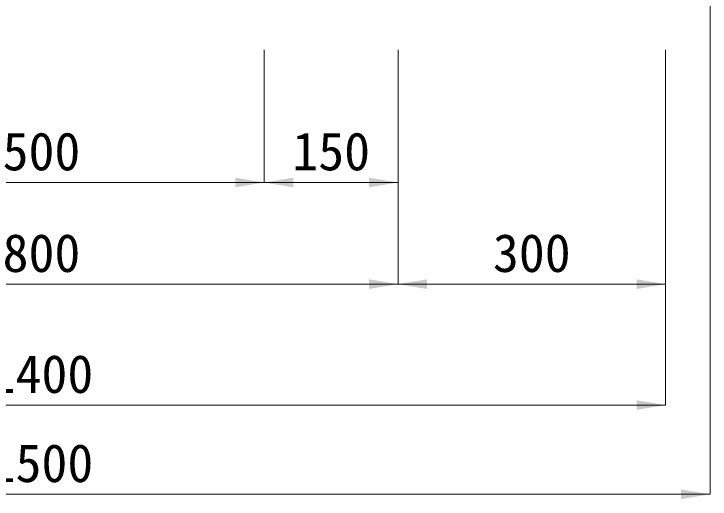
# Model space of a CAD drawing. Units: millimetres at full size, sheet at 1:30. Extents: x 47825 to 82541, y -23349 to -5561.
# Drawn here: x 52921 to 53702, y -11833 to -11289 of the extents above; entities that cross this region are included whole.
import ezdxf
from ezdxf.enums import TextEntityAlignment as Align

# ---------------------------------------------------------------- set-up
doc = ezdxf.new("R2010")
doc.units = ezdxf.units.MM
doc.header["$LTSCALE"] = 30
doc.layers.add('寸法線', color=7, linetype='Continuous', lineweight=9)
doc.styles.add('ＭＳ ゴシック', font='')
doc.styles.get('ＭＳ ゴシック').set_extended_font_data('MS Gothic')

# ---------------------------------------------------------------- blocks, each defined once
blk = doc.blocks.new('filled_arrow')
at = {"color": 0, "linetype": 'Continuous', "lineweight": -2}
blk.add_solid([(7.5, 1.25), (0, 0), (7.5, -1.25)], dxfattribs=at)

msp = doc.modelspace()

# ---------------------------------------------------------------- linework, layer by layer
at = {"layer": '寸法線'}
for p, q in [((53702.33, -11229.14), (53702.33, -11827.84)), ((53202.33, -11329.14), (53202.33, -11477.94)), ((53202.33, -11329.14), (53202.33, -11477.94)), ((53352.33, -11329.14), (53352.33, -11592.01)), ((53352.33, -11329.14), (53352.33, -11592.01)), ((53352.33, -11329.14), (53352.33, -11477.94)), ((53652.33, -11329.14), (53652.33, -11592.01)), ((53652.33, -11329.14), (53652.33, -11727.78)), ((52702.33, -11477.94), (53202.33, -11477.94)), ((53202.33, -11477.94), (53352.33, -11477.94)), ((52552.33, -11592.01), (53352.33, -11592.01)), ((53352.33, -11592.01), (53652.33, -11592.01)), ((52252.33, -11727.78), (53652.33, -11727.78)), ((52202.33, -11827.84), (53702.33, -11827.84))]:
    msp.add_line(p, q, dxfattribs=at)

# ---------------------------------------------------------------- block references
at = {"layer": '寸法線', "xscale": 4.33, "yscale": 4.33, "rotation": 180}
for p in [(53202.33, -11477.94), (53352.33, -11477.94), (53352.33, -11592.01), (53652.33, -11592.01), (53652.33, -11727.78), (53702.33, -11827.84)]:
    msp.add_blockref('filled_arrow', p, dxfattribs=at)
at = {"layer": '寸法線', "xscale": 4.33, "yscale": 4.33}
for p in [(53202.33, -11477.94), (53352.33, -11592.01)]:
    msp.add_blockref('filled_arrow', p, dxfattribs=at)

# ---------------------------------------------------------------- texts
at = {"layer": '寸法線', "style": 'ＭＳ ゴシック'}
for s, p in [('500', (52952.33, -11442.94)), ('150', (53277.33, -11442.94)), ('800', (52952.33, -11557.01)), ('300', (53502.33, -11557.01)), ('1400', (52952.33, -11692.78)), ('1500', (52952.33, -11792.84))]:
    msp.add_text(s, height=42.72, dxfattribs=at).set_placement(p, align=Align.MIDDLE_CENTER)

doc.saveas('drawing.dxf')
